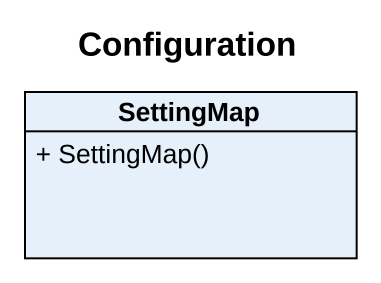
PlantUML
@startuml
title Configuration
hide circle
hide empty members
skinparam classAttributeIconSize 0
class SettingMap {
  + SettingMap()
}
@enduml
